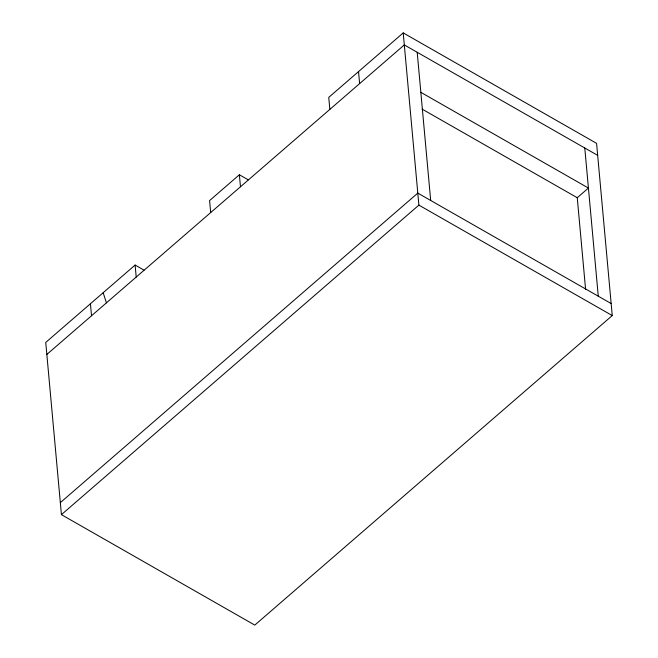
<?xml version="1.0" encoding="UTF-8"?>
<svg xmlns="http://www.w3.org/2000/svg" width="658" height="658" viewBox="0 0 658 658"><rect width="100%" height="100%" fill="white"/><g stroke="black" fill="none" stroke-linecap="round" stroke-linejoin="round"><path stroke-width="0.99" d="M144.028 270.142L135.12 265.051L45.747 342.431L61.424 514.655L254.786 625.1L612.253 315.569L596.576 143.345L403.214 32.9L328.745 97.384L329.839 109.401M248.288 179.856L239.38 174.773L209.589 200.567L210.683 212.575M46.841 354.448L404.308 44.917L597.67 155.362M60.33 502.638L417.797 193.107L611.159 303.552M61.424 514.655L418.891 205.123L403.214 32.9M420.849 92.334L588.425 188.048L577.255 197.721L422.156 109.129M418.891 205.123L612.253 315.569M103.174 292.711L106.423 302.861M584.781 148.001L598.262 296.19M577.239 197.532L585.604 289.512M417.197 52.278L430.686 200.468M358.536 71.59L359.63 83.607M239.38 174.773L240.474 186.782M135.12 265.051L136.214 277.067M90.434 303.741L91.528 315.758"/></g></svg>
